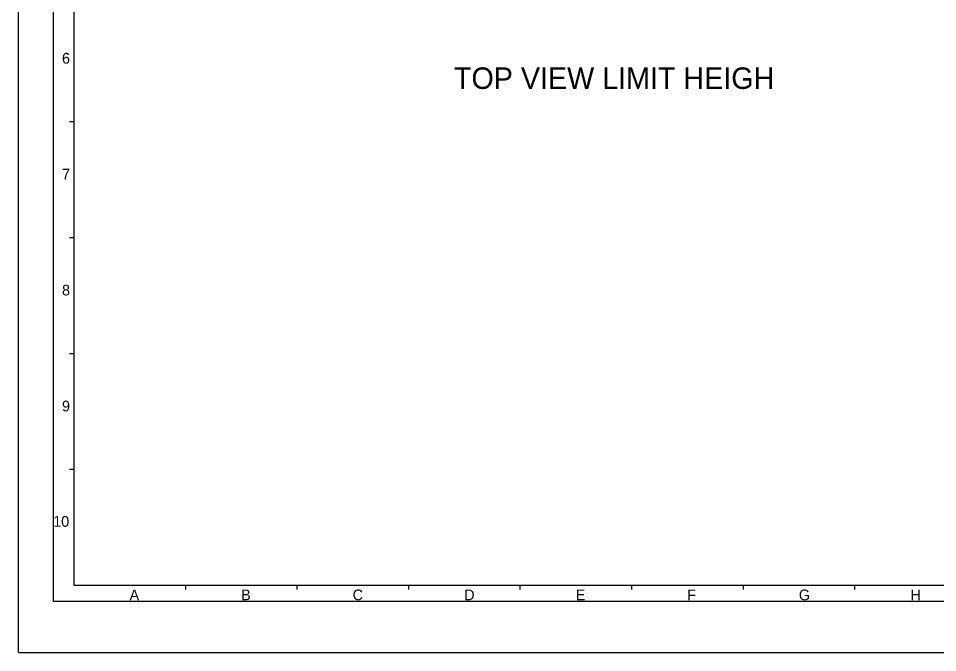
# Model space of a CAD drawing. Header units: millimetres. Extents: x 0 to 841, y 0 to 594.
# Drawn here: x 0 to 428.5, y 0 to 295.4 of the extents above; entities that cross this region are included whole.
import ezdxf

# ---------------------------------------------------------------- set-up
doc = ezdxf.new("R2010")
doc.units = ezdxf.units.MM
doc.header["$LTSCALE"] = 46.255
doc.layers.get('0').update_dxf_attribs({"linetype": 'CONTINUOUS'})
doc.layers.add('DETAIL', color=7, linetype='CONTINUOUS')
doc.styles.add('TEXTSTYLE_10', font='ar_wgl__.ttf')
doc.styles.add('TEXTSTYLE_2', font='txt')

msp = doc.modelspace()

# ---------------------------------------------------------------- linework, layer by layer
at = {"color": 7, "linetype": 'CONTINUOUS'}
for p, q in [((0, 0), (0, 594)), ((16.34, 23.88), (16.34, 574.88)), ((25.84, 566.88), (25.84, 31.38)), ((23.84, 247.38), (25.84, 247.38)), ((23.84, 193.38), (25.84, 193.38)), ((23.84, 139.38), (25.84, 139.38)), ((23.84, 85.38), (25.84, 85.38)), ((25.84, 31.38), (809.34, 31.38)), ((77.84, 31.38), (77.84, 29.38)), ((129.84, 31.38), (129.84, 29.38)), ((181.84, 31.38), (181.84, 29.38)), ((233.84, 31.38), (233.84, 29.38)), ((285.84, 31.38), (285.84, 29.38)), ((337.84, 31.38), (337.84, 29.38)), ((389.84, 31.38), (389.84, 29.38)), ((819.34, 23.88), (16.34, 23.88)), ((0, 0), (841, 0))]:
    msp.add_line(p, q, dxfattribs=at)

# ---------------------------------------------------------------- texts
at = {"color": 7, "linetype": 'CONTINUOUS', "char_height": 5, "attachment_point": 1, "line_spacing_factor": 0.9, "style": 'TEXTSTYLE_2'}
for s, insert, width in [('6', (20.34, 279.38), 5), ('7', (20.34, 225.38), 5), ('8', (20.34, 171.38), 5), ('9', (20.34, 117.38), 5), ('10', (16.25, 63.62), 10), ('A', (51.84, 29.38), 5), ('B', (103.84, 29.38), 5), ('C', (155.84, 29.38), 5), ('D', (207.84, 29.38), 5), ('E', (259.84, 29.38), 5), ('F', (311.84, 29.38), 5), ('G', (363.84, 29.38), 5), ('H', (415.84, 29.38), 5)]:
    msp.add_mtext(s, dxfattribs=dict(at, insert=insert, width=width))
at = {"layer": 'DETAIL', "color": 7, "linetype": 'CONTINUOUS', "insert": (203.06, 272.6), "char_height": 10, "width": 155.6506, "attachment_point": 1, "line_spacing_factor": 0.9, "style": 'TEXTSTYLE_10'}
msp.add_mtext('TOP VIEW LIMIT HEIGH', dxfattribs=at)

doc.saveas('drawing.dxf')
